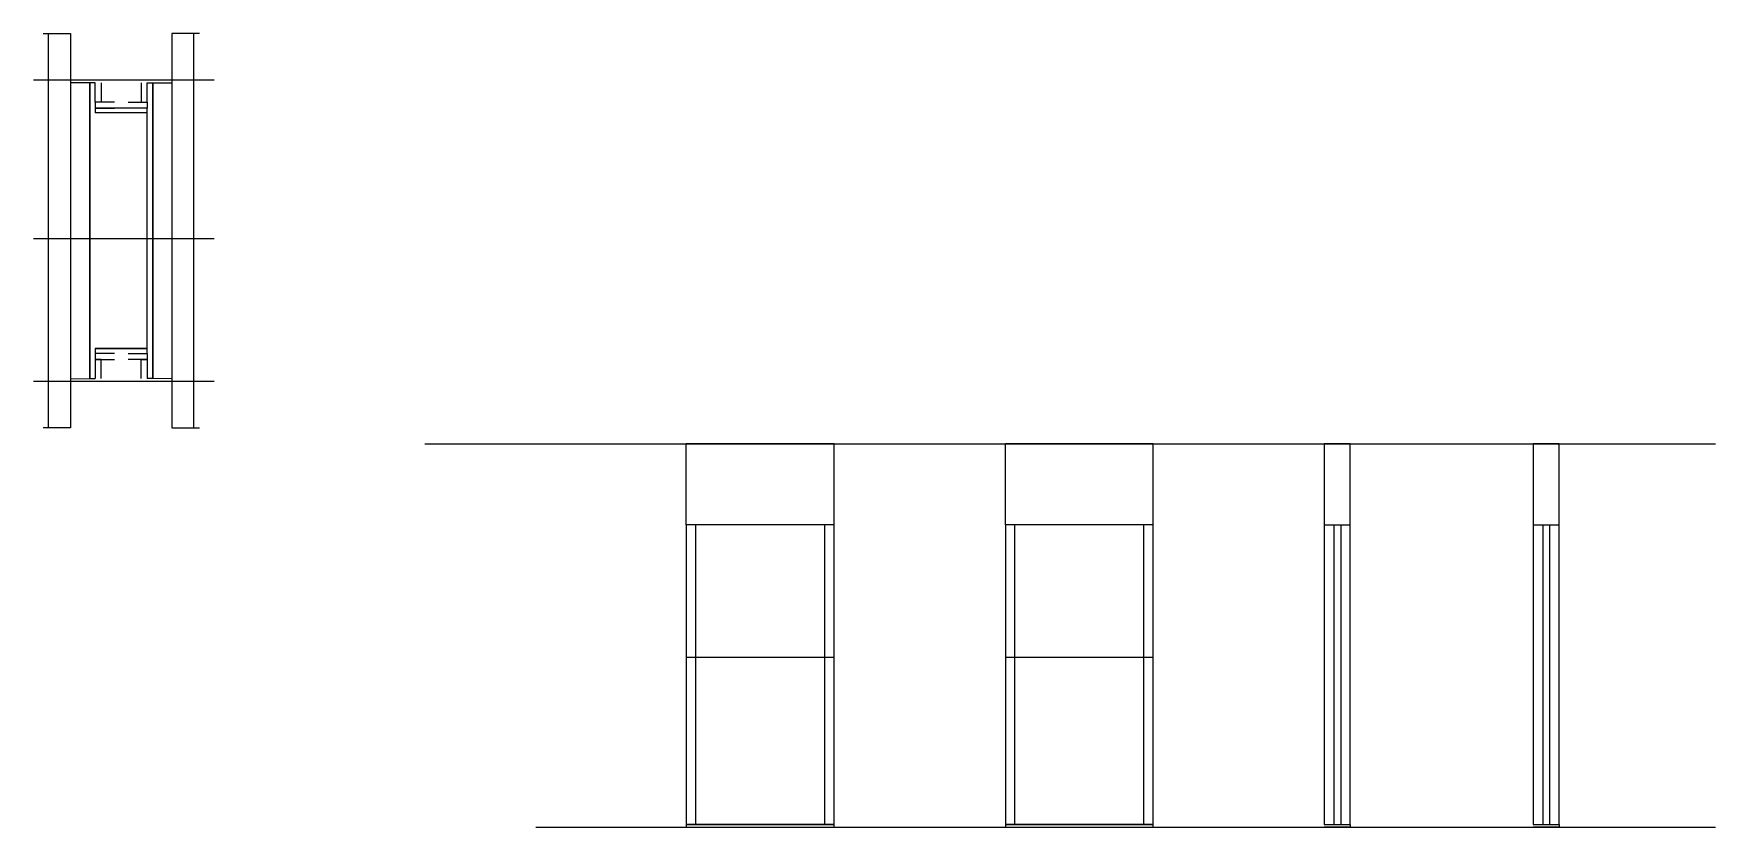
# Model space of a CAD drawing. Header units: metres. Extents: x 5903 to 7131, y 6375 to 6954.
import ezdxf

# ---------------------------------------------------------------- set-up
doc = ezdxf.new("R2010")
doc.units = ezdxf.units.M
for name, color, linetype in [('CHAPA', 7, 'Continuous'), ('COTA', 7, 'Continuous'), ('Hachura', 7, 'Continuous'), ('Madeira', 7, 'Continuous'), ('Nível', 7, 'Continuous'), ('Painéis', 7, 'Continuous'), ('Perfil Metálico', 7, 'Continuous'), ('SARR_2.2x7', 7, 'Continuous'), ('SARRAFO', 7, 'Continuous')]:
    doc.layers.add(name, color=color, linetype=linetype)

msp = doc.modelspace()

# ---------------------------------------------------------------- linework, layer by layer
at = {"layer": 'CHAPA', "color": 7, "lineweight": 25}
for points in [[(5948, 6918.4), (5944, 6918.4), (5944, 6702.4), (5948, 6702.4)], [(5948, 6918.4), (5944, 6918.4), (5944, 6702.4), (5948, 6702.4)], [(5986, 6918.4), (5990, 6918.4), (5990, 6702.4), (5986, 6702.4)], [(5986, 6918.4), (5990, 6918.4), (5990, 6702.4), (5986, 6702.4)], [(5986, 6896.4), (5986, 6900), (5948, 6900), (5948, 6896.4)], [(5986, 6896.4), (5986, 6900), (5948, 6900), (5948, 6896.4)], [(5986, 6720.8), (5986, 6724.4), (5948, 6724.4), (5948, 6720.8)], [(5986, 6720.8), (5986, 6724.4), (5948, 6724.4), (5948, 6720.8)]]:
    msp.add_lwpolyline(points, dxfattribs=at)
at = {"layer": 'COTA', "color": 7, "lineweight": 25}
for p, q in [((6487.5, 6654.7), (6379.5, 6654.7)), ((6379.5, 6595.7), (6379.5, 6654.7)), ((6487.5, 6595.7), (6487.5, 6654.7)), ((6720.4, 6654.7), (6612.4, 6654.7)), ((6612.4, 6595.7), (6612.4, 6654.7)), ((6720.4, 6595.7), (6720.4, 6654.7))]:
    msp.add_line(p, q, dxfattribs=at)
for points in [[(6864.2, 6595.7), (6864.2, 6654.7), (6845.2, 6654.7), (6845.2, 6595.7)], [(7016.7, 6595.7), (7016.7, 6654.7), (6997.7, 6654.7), (6997.7, 6595.7)]]:
    msp.add_lwpolyline(points, dxfattribs=at)
at = {"layer": 'Hachura', "color": 7, "lineweight": 25}
for p, q in [((6034.8, 6920.4), (5903, 6920.4)), ((6034.8, 6804.4), (5903, 6804.4)), ((6034.8, 6700.4), (5903, 6700.4))]:
    msp.add_line(p, q, dxfattribs=at)
at = {"layer": 'Madeira', "color": 7, "lineweight": 25}
for points in [[(5930, 6702.3), (5944, 6702.4), (5944, 6918.4), (5930, 6918.3)], [(6004, 6702.3), (5990, 6702.4), (5990, 6918.4), (6004, 6918.3)]]:
    msp.add_lwpolyline(points, dxfattribs=at)
at = {"layer": 'Nível', "color": 7, "lineweight": 25}
for p, q in [((6188.7, 6654.7), (7130.7, 6654.7)), ((6269.7, 6374.7), (7130.7, 6374.7))]:
    msp.add_line(p, q, dxfattribs=at)
at = {"layer": 'Painéis', "color": 7, "lineweight": 25}
for p, q in [((6379.5, 6595.7), (6379.5, 6374.7)), ((6487.5, 6595.7), (6379.5, 6595.7)), ((6487.5, 6374.7), (6487.5, 6595.7)), ((6612.4, 6595.7), (6612.4, 6374.7)), ((6720.4, 6595.7), (6612.4, 6595.7)), ((6720.4, 6374.7), (6720.4, 6595.7)), ((6845.2, 6595.7), (6845.2, 6376.7)), ((6845.2, 6595.7), (6864.2, 6595.7)), ((6864.2, 6376.7), (6864.2, 6595.7)), ((6997.7, 6595.7), (6997.7, 6376.7)), ((6997.7, 6595.7), (7016.7, 6595.7)), ((7016.7, 6376.7), (7016.7, 6595.7)), ((6487.5, 6498.7), (6379.5, 6498.7)), ((6720.4, 6498.7), (6612.4, 6498.7)), ((6379.5, 6376.7), (6487.5, 6376.7)), ((6612.4, 6376.7), (6720.4, 6376.7)), ((6845.2, 6376.7), (6864.2, 6376.7)), ((6997.7, 6376.7), (7016.7, 6376.7))]:
    msp.add_line(p, q, dxfattribs=at)
for points in [[(5948, 6724.4), (5986, 6724.4), (5986, 6896.4), (5948, 6896.4)], [(6487.5, 6376.7), (6379.5, 6376.7), (6379.5, 6374.7), (6487.5, 6374.7)], [(6720.4, 6376.7), (6612.4, 6376.7), (6612.4, 6374.7), (6720.4, 6374.7)], [(6845.2, 6376.7), (6864.2, 6376.7), (6864.2, 6374.7), (6845.2, 6374.7)], [(6997.7, 6376.7), (7016.7, 6376.7), (7016.7, 6374.7), (6997.7, 6374.7)]]:
    msp.add_lwpolyline(points, dxfattribs=at)
at = {"layer": 'Perfil Metálico', "color": 7, "lineweight": 25}
for points in [[(5910, 6954.4), (5930, 6954.4), (5930, 6666.4), (5910, 6666.4)], [(5926, 6666.4), (5914, 6666.4), (5914, 6954.4), (5926, 6954.4)], [(6024, 6954.4), (6004, 6954.4), (6004, 6666.4), (6024, 6666.4)], [(6008, 6666.4), (6020, 6666.4), (6020, 6954.4), (6008, 6954.4)]]:
    msp.add_lwpolyline(points, dxfattribs=at)
at = {"layer": 'SARR_2.2x7', "color": 7, "lineweight": 25}
for p, q in [((6386.5, 6498.7), (6386.5, 6595.7)), ((6480.5, 6498.7), (6480.5, 6595.7)), ((6619.4, 6498.7), (6619.4, 6595.7)), ((6713.4, 6498.7), (6713.4, 6595.7)), ((6852.2, 6595.7), (6852.2, 6376.7)), ((6857.2, 6595.7), (6857.2, 6376.7)), ((7004.7, 6595.7), (7004.7, 6376.7)), ((7009.7, 6595.7), (7009.7, 6376.7)), ((6386.5, 6376.7), (6386.5, 6498.7)), ((6480.5, 6376.7), (6480.5, 6498.7)), ((6619.4, 6376.7), (6619.4, 6498.7)), ((6713.4, 6376.7), (6713.4, 6498.7)), ((6386.5, 6376.7), (6386.5, 6376.7)), ((6480.5, 6376.7), (6480.5, 6376.7)), ((6619.4, 6376.7), (6619.4, 6376.7)), ((6713.4, 6376.7), (6713.4, 6376.7))]:
    msp.add_line(p, q, dxfattribs=at)
at = {"layer": 'SARRAFO', "color": 7, "lineweight": 25}
for points in [[(5952.4, 6918.4), (5952.4, 6904.4), (5948, 6904.4), (5948, 6918.4)], [(5981.6, 6918.4), (5981.6, 6904.4), (5986, 6904.4), (5986, 6918.4)], [(5962, 6904.4), (5948, 6904.4), (5948, 6900), (5962, 6900)], [(5972, 6904.4), (5986, 6904.4), (5986, 6900), (5972, 6900)], [(5962, 6720.8), (5948, 6720.8), (5948, 6716.4), (5962, 6716.4)], [(5952.4, 6702.4), (5952.4, 6716.4), (5948, 6716.4), (5948, 6702.4)], [(5972, 6720.8), (5986, 6720.8), (5986, 6716.4), (5972, 6716.4)], [(5981.6, 6702.4), (5981.6, 6716.4), (5986, 6716.4), (5986, 6702.4)]]:
    msp.add_lwpolyline(points, dxfattribs=at)

doc.saveas('drawing.dxf')
